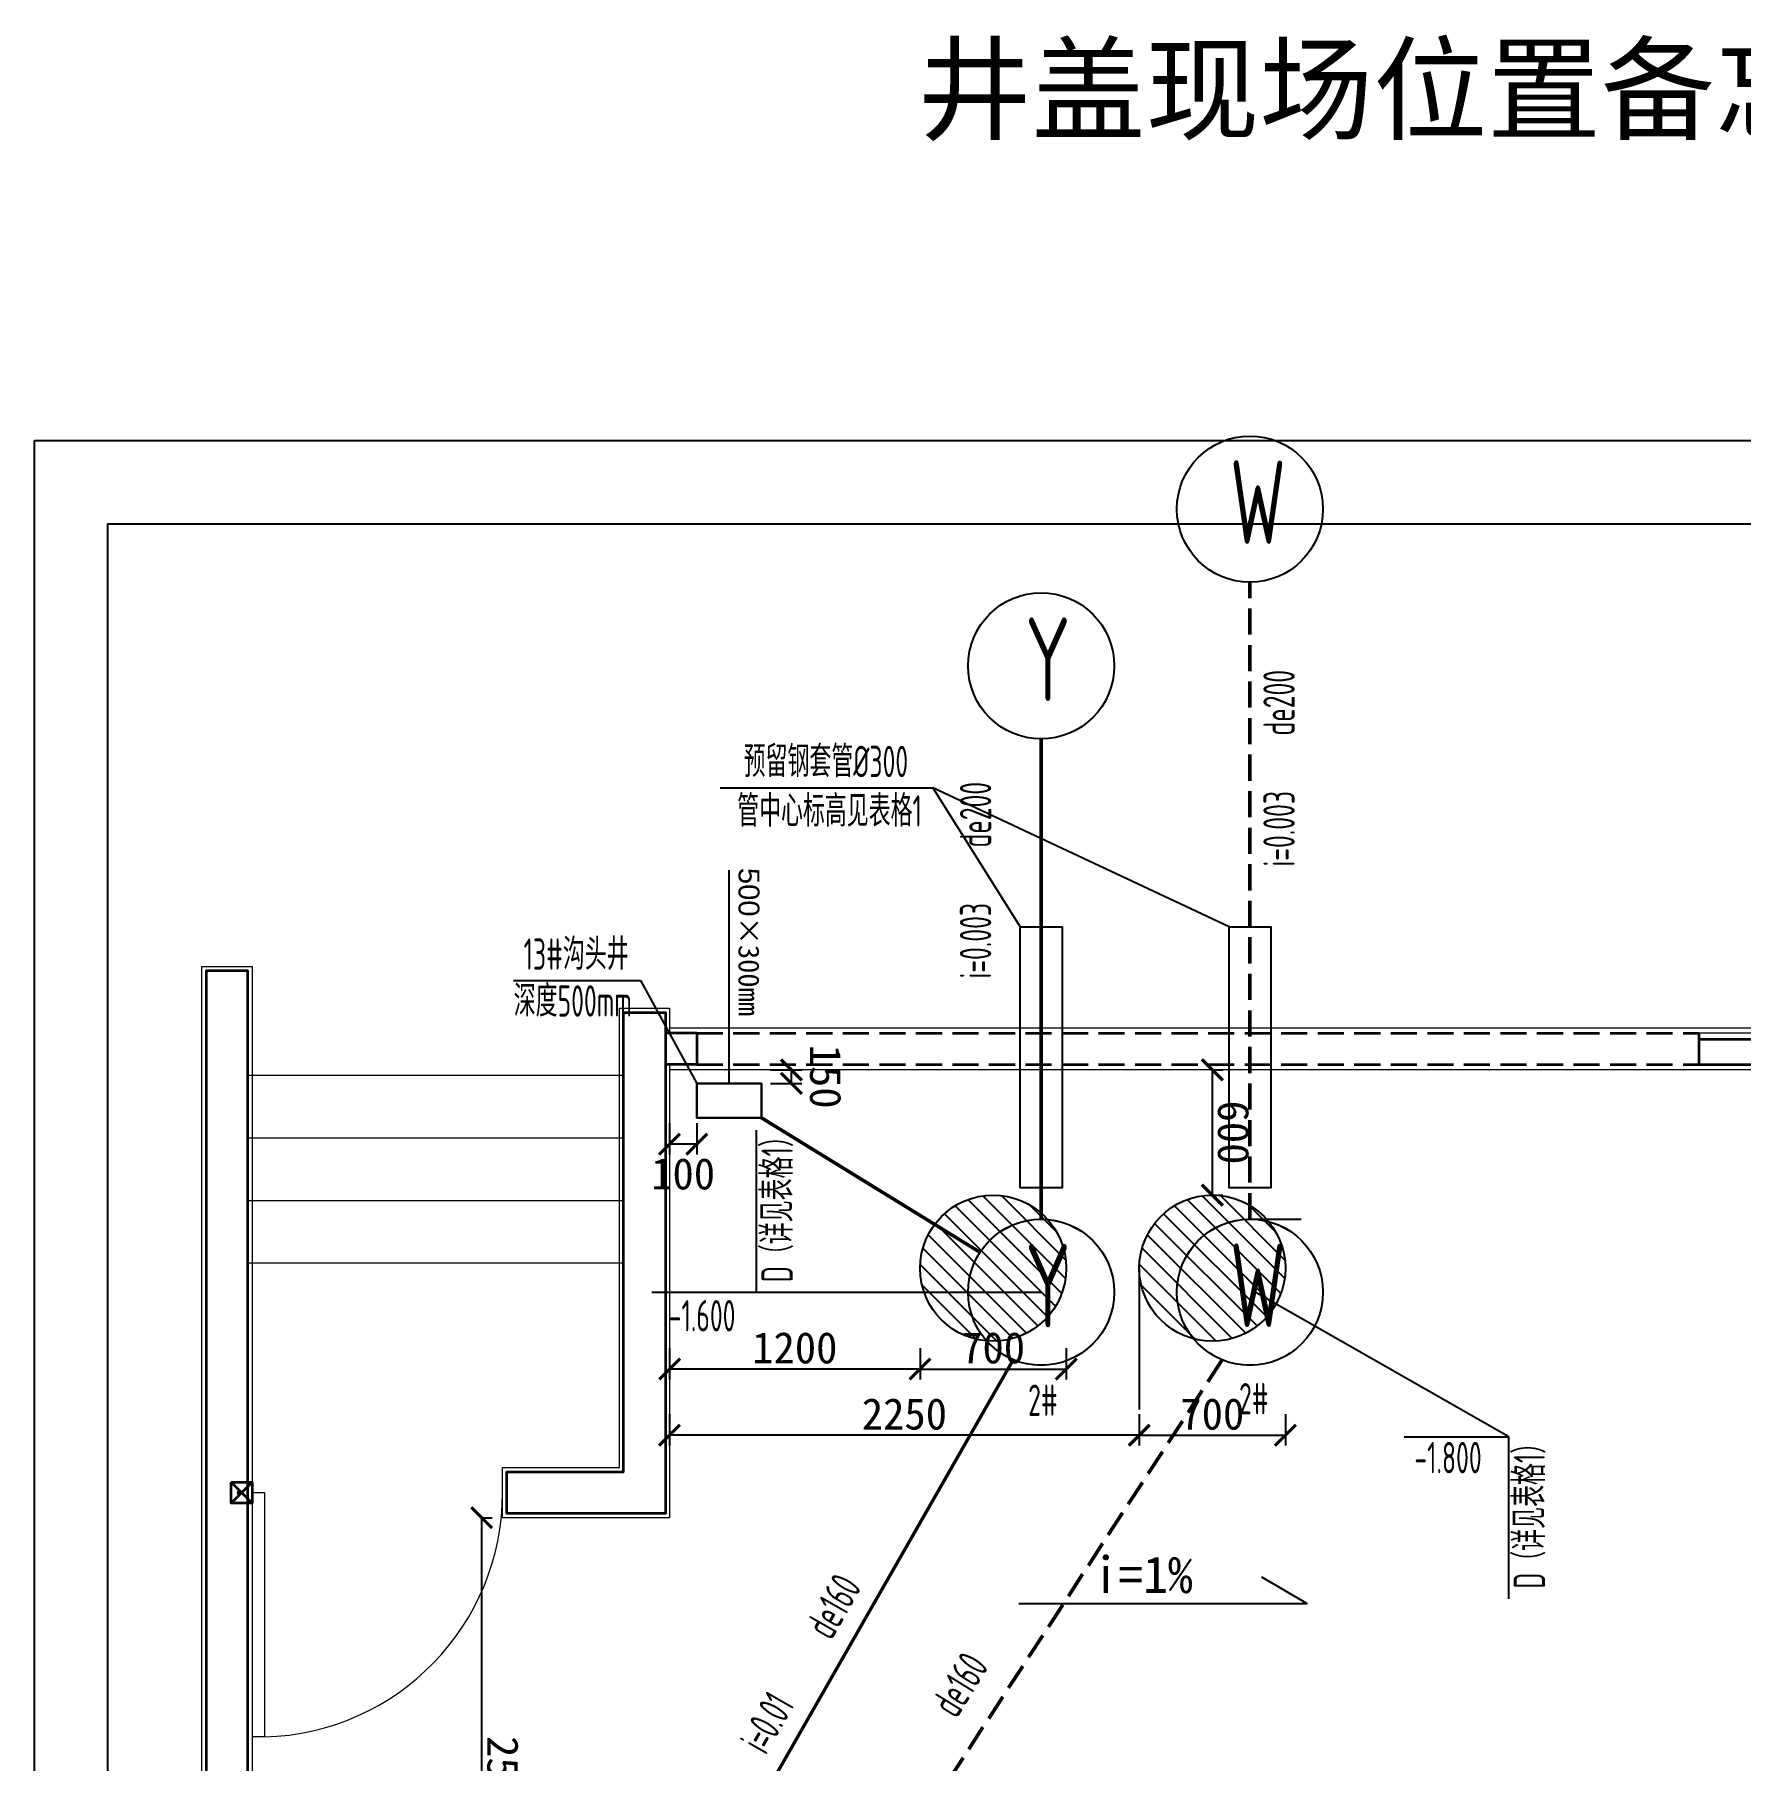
# Model space of a CAD drawing. Header units: inches. Extents: x 143994 to 247866, y 243815 to 272761.
# Drawn here: x 212766 to 220938, y 264493 to 272760 of the extents above; entities that cross this region are included whole.
import ezdxf
from ezdxf.enums import TextEntityAlignment as Align

# ---------------------------------------------------------------- set-up
doc = ezdxf.new("R2010")
doc.units = ezdxf.units.IN
doc.header["$LTSCALE"] = 1000
doc.header["$MEASUREMENT"] = 0
doc.linetypes.add('DASH', pattern=[0.35, 0.25, -0.1])
doc.layers.get('DEFPOINTS').update_dxf_attribs({"color": 62})
for name, color, linetype in [('0-dim', 90, 'Continuous'), ('0-fm', 30, 'Continuous'), ('0-word', 131, 'Continuous'), ('00污水标注', 130, 'Continuous'), ('00雨水标注', 3, 'Continuous'), ('00雨水管件', 64, 'Continuous'), ('A-Anno-Lead', 2, 'Continuous'), ('A-ANNO-NOTE', 4, 'Continuous'), ('体量', 2, 'Continuous')]:
    doc.layers.add(name, color=color, linetype=linetype)
for name, color, linetype, lineweight in [('00污水管', 120, 'DASH', 50), ('00雨水管', 60, 'Continuous', 50), ('A-Flr-Door', 8, 'Continuous', 9), ('A-Flr-Misc', 252, 'Continuous', 9), ('A-Flr-Stairs', 8, 'Continuous', 9), ('A-M-Paint-Sill', 173, 'Continuous', 9), ('A-M-Stone', 11, 'Continuous', 15), ('A-Wall', 254, 'Continuous', 35)]:
    doc.layers.add(name, color=color, linetype=linetype, lineweight=lineweight)
doc.styles.add('ECADI', font='hzs.shx', dxfattribs={"width": 0.7, "bigfont": 'hztxt.shx'})
doc.styles.add('HS2', font='')
doc.styles.get("Standard").update_dxf_attribs({"font": 'arial.ttf'})
doc.styles.get('HS2').set_extended_font_data('SimHei')
doc.linetypes.add('Y_WATER_SUPPLY', pattern='A,3,-0.2,["Y",Standard,S=0.2,R=0,X=-0.1,Y=-0.05],-0.2', length=3.4)
doc.dimstyles.new('HS-DIM50', dxfattribs={"dimscale": 5, "dimtxt": 30, "dimasz": 15, "dimexe": 10, "dimexo": 0, "dimgap": 5, "dimtad": 1, "dimdec": 1, "dimdsep": 46, "dimtxsty": 'HS2', "dimblk": 'ARCHTICK', "dimcen": 10, "dimclrd": 256, "dimclre": 256, "dimclrt": 7, "dimadec": 0, "dimazin": 0, "dimtfac": 1, "dimtdec": 1, "dimtofl": 0, "dimtmove": 2, "dimatfit": 3, "dimldrblk": 'ARCHTICK', "dimfxl": 1, "dimtolj": 1, "dimtzin": 0, "dimarcsym": 0})

# ---------------------------------------------------------------- blocks, each defined once
blk = doc.blocks.new('SLOP MARK')
at = {"layer": '0-dim', "color": 4}
blk.add_lwpolyline([(-13.8, 0), (13.8, 0), (9.47, 2.5)], dxfattribs=at)
at = {"layer": '0-word', "style": 'HS2', "flags": 4}
blk.add_attdef('i=1%', text='', height=3.5, dxfattribs=at).set_placement((-1.9, 1), align=Align.CENTER)
blk = doc.blocks.new('A$C0DD370A0')
at = {"layer": '0-fm'}
ref = blk.add_blockref('SLOP MARK', (-28896.8, 18849.7), dxfattribs=dict(at, xscale=50, yscale=50, zscale=50))
ref.add_attrib('i=1%', 'i=1%', dxfattribs={"layer": '0-word', "height": 175, "style": 'HS2'}).set_placement((-28991.7, 18899.7), align=Align.CENTER)
blk = doc.blocks.new('*U517')
at = {"layer": 'A-Flr-Misc', "color": 251}
blk.add_line((2250, 0), (0, 0), dxfattribs=at)
at = {"layer": 'A-Wall'}
for p, q in [((-4800, 0), (-4950, 0)), ((-4800, 0), (-4800, -150)), ((0, 0), (0, -150)), ((2400, 0), (2250, 0)), ((2250, 0), (2250, -30)), ((2250, -30), (0, -30)), ((-4800, -150), (-4950, -150)), ((0, -150), (2400, -150))]:
    blk.add_line(p, q, dxfattribs=at)
at = {"layer": 'A-Wall', "linetype": 'DASH', "ltscale": 0.5}
for p, q in [((-4800, 0), (0, 0)), ((-4800, -150), (0, -150))]:
    blk.add_line(p, q, dxfattribs=at)
blk = doc.blocks.new('预埋支撑结构')
at = {"layer": 'A-Wall', "color": 1}
for p, q in [((0, 0), (100, -100)), ((100, 0), (0, -100))]:
    blk.add_line(p, q, dxfattribs=at)
blk.add_lwpolyline([(0, 0), (100, 0), (100, -100), (0, -100)], close=True, dxfattribs=at)
blk = doc.blocks.new('$DorLib2D$00000001')
for p, q in [((0.45, 0.975), (0.5, 0.975)), ((0.45, 0), (0.45, 0.975)), ((0.5, 0), (0.5, 0.975)), ((0.5, 0), (0.45, 0))]:
    blk.add_line(p, q)
at = {"lineweight": 13}
blk.add_arc((0.475, 0), 0.975, 91.46928, 180, dxfattribs=at)
blk = doc.blocks.new('_ARCHTICK')
at = {"color": 0, "linetype": 'ByBlock', "const_width": 0.15}
blk.add_lwpolyline([(-0.5, -0.5), (0.5, 0.5)], dxfattribs=at)
blk = doc.blocks.new('*D541')
at = {"layer": 'DEFPOINTS', "color": 0, "transparency": 16777216}
for p in [(216249.1, 267801.1), (216391.7, 267801.1), (216249.1, 267736)]:
    blk.add_point(p, dxfattribs=at)
at = {"layer": '体量', "color": 6, "lineweight": -2, "transparency": 16777216}
for p, q in [((216291.7, 267801.1), (216441.7, 267801.1)), ((216391.7, 267736), (216391.7, 267801.1)), ((216291.7, 267736), (216441.7, 267736))]:
    blk.add_line(p, q, dxfattribs=at)
at = {"layer": '体量', "color": 6, "lineweight": -2, "transparency": 16777216, "xscale": 100, "yscale": 100, "zscale": 100}
for p, rotation in [((216391.7, 267801.1), 89.99999999991664), ((216391.7, 267736), 269.9999999999167)]:
    blk.add_blockref('_ARCHTICK', p, dxfattribs=dict(at, rotation=rotation))
at = {"layer": '体量', "color": 6, "transparency": 16777216, "insert": (216555, 267768.6), "char_height": 150, "attachment_point": 5, "rotation": 270, "style": 'HS2'}
blk.add_mtext('\\A1;150', dxfattribs=at)
blk = doc.blocks.new('*D542')
at = {"layer": 'DEFPOINTS', "color": 0, "transparency": 16777216}
for p in [(215808.2, 267570.8), (215938.2, 267570.8), (215808.2, 267445.2)]:
    blk.add_point(p, dxfattribs=at)
at = {"layer": '体量', "color": 6, "lineweight": -2, "transparency": 16777216}
for p, q in [((215808.2, 267545.2), (215808.2, 267395.2)), ((215938.2, 267545.2), (215938.2, 267395.2)), ((215938.2, 267445.2), (215808.2, 267445.2))]:
    blk.add_line(p, q, dxfattribs=at)
at = {"layer": '体量', "color": 6, "lineweight": -2, "transparency": 16777216, "xscale": 100, "yscale": 100, "zscale": 100}
for p, rotation in [((215808.2, 267445.2), 179.9999999999166), ((215938.2, 267445.2), 359.9999999999166)]:
    blk.add_blockref('_ARCHTICK', p, dxfattribs=dict(at, rotation=rotation))
at = {"layer": '体量', "color": 6, "transparency": 16777216, "insert": (215873.2, 267302.2), "char_height": 150, "attachment_point": 5, "style": 'HS2'}
blk.add_mtext('\\A1;100', dxfattribs=at)
blk = doc.blocks.new('雨水检查井2')
at = {"layer": '00雨水标注'}
blk.add_circle((-1873308.4, -252604.8), 300, dxfattribs=at)
at = {"layer": '00雨水标注', "style": 'ECADI', "width": 0.7}
blk.add_text('Y', height=342.9, dxfattribs=at).set_placement((-1873372.9, -252748.9))
blk = doc.blocks.new('污水检查井')
at = {"layer": '00污水标注'}
blk.add_circle((-1841099.8, -241691.9), 300, dxfattribs=at)
at = {"layer": '00污水标注', "style": 'ECADI', "width": 0.7}
blk.add_text('W', height=342.9, dxfattribs=at).set_placement((-1841180.9, -241834.5))
blk = doc.blocks.new('*D556')
at = {"layer": 'DEFPOINTS', "color": 0, "transparency": 16777216}
for p in [(215808.2, 266851.1), (218058.2, 266851.1), (215808.2, 266051.3)]:
    blk.add_point(p, dxfattribs=at)
at = {"layer": '体量', "color": 6, "lineweight": -2, "transparency": 16777216}
for p, q in [((215808.2, 266151.3), (215808.2, 266001.3)), ((218058.2, 266151.3), (218058.2, 266001.3)), ((218058.2, 266051.3), (215808.2, 266051.3))]:
    blk.add_line(p, q, dxfattribs=at)
at = {"layer": '体量', "color": 6, "lineweight": -2, "transparency": 16777216, "xscale": 100, "yscale": 100, "zscale": 100}
for p, rotation in [((215808.2, 266051.3), 179.9999999999164), ((218058.2, 266051.3), 359.9999999999164)]:
    blk.add_blockref('_ARCHTICK', p, dxfattribs=dict(at, rotation=rotation))
at = {"layer": '体量', "color": 6, "transparency": 16777216, "insert": (216933.2, 266152.1), "char_height": 150, "attachment_point": 5, "style": 'HS2'}
blk.add_mtext('\\A1;2250', dxfattribs=at)
blk = doc.blocks.new('*D557')
at = {"layer": 'DEFPOINTS', "color": 0, "transparency": 16777216}
for p in [(218408.2, 267801.1), (218408.2, 267801.1), (218408.2, 267201.1)]:
    blk.add_point(p, dxfattribs=at)
at = {"layer": '体量', "color": 6, "lineweight": -2, "transparency": 16777216}
for p, q in [((218408.2, 267801.1), (218458.2, 267801.1)), ((218408.2, 267201.1), (218408.2, 267801.1)), ((218408.2, 267201.1), (218458.2, 267201.1))]:
    blk.add_line(p, q, dxfattribs=at)
at = {"layer": '体量', "color": 6, "lineweight": -2, "transparency": 16777216, "xscale": 100, "yscale": 100, "zscale": 100}
for p, rotation in [((218408.2, 267801.1), 89.9999999999164), ((218408.2, 267201.1), 269.9999999999164)]:
    blk.add_blockref('_ARCHTICK', p, dxfattribs=dict(at, rotation=rotation))
at = {"layer": '体量', "color": 6, "transparency": 16777216, "insert": (218509, 267501.1), "char_height": 150, "attachment_point": 5, "rotation": 270, "style": 'HS2'}
blk.add_mtext('\\A1;600', dxfattribs=at)
blk = doc.blocks.new('*D558')
at = {"layer": 'DEFPOINTS', "color": 0, "transparency": 16777216}
for p in [(218058.2, 266851.1), (218758.2, 266851.1), (218758.2, 266051.3)]:
    blk.add_point(p, dxfattribs=at)
at = {"layer": '体量', "color": 6, "lineweight": -2, "transparency": 16777216}
for p, q in [((218058.2, 266151.3), (218058.2, 266001.3)), ((218758.2, 266151.3), (218758.2, 266001.3)), ((218058.2, 266051.3), (218758.2, 266051.3))]:
    blk.add_line(p, q, dxfattribs=at)
at = {"layer": '体量', "color": 6, "lineweight": -2, "transparency": 16777216, "xscale": 100, "yscale": 100, "zscale": 100}
for p, rotation in [((218058.2, 266051.3), 179.9999999999164), ((218758.2, 266051.3), 359.9999999999164)]:
    blk.add_blockref('_ARCHTICK', p, dxfattribs=dict(at, rotation=rotation))
at = {"layer": '体量', "color": 6, "transparency": 16777216, "insert": (218408.2, 266152.1), "char_height": 150, "attachment_point": 5, "style": 'HS2'}
blk.add_mtext('\\A1;700', dxfattribs=at)
blk = doc.blocks.new('*D559')
at = {"layer": 'DEFPOINTS', "color": 0, "transparency": 16777216}
for p in [(215808.2, 266851.1), (217008.2, 266851.1), (215808.2, 266368.3)]:
    blk.add_point(p, dxfattribs=at)
at = {"layer": '体量', "color": 6, "lineweight": -2, "transparency": 16777216}
for p, q in [((215808.2, 266468.3), (215808.2, 266318.3)), ((217008.2, 266468.3), (217008.2, 266318.3)), ((217008.2, 266368.3), (215808.2, 266368.3))]:
    blk.add_line(p, q, dxfattribs=at)
at = {"layer": '体量', "color": 6, "lineweight": -2, "transparency": 16777216, "xscale": 100, "yscale": 100, "zscale": 100}
for p, rotation in [((215808.2, 266368.3), 179.9999999999164), ((217008.2, 266368.3), 359.9999999999164)]:
    blk.add_blockref('_ARCHTICK', p, dxfattribs=dict(at, rotation=rotation))
at = {"layer": '体量', "color": 6, "transparency": 16777216, "insert": (216408.2, 266469.1), "char_height": 150, "attachment_point": 5, "style": 'HS2'}
blk.add_mtext('\\A1;1200', dxfattribs=at)
blk = doc.blocks.new('*D560')
at = {"layer": 'DEFPOINTS', "color": 0, "transparency": 16777216}
for p in [(217008.2, 266851.1), (217708.2, 266851.1), (217708.2, 266368.3)]:
    blk.add_point(p, dxfattribs=at)
at = {"layer": '体量', "color": 6, "lineweight": -2, "transparency": 16777216}
for p, q in [((217008.2, 266468.3), (217008.2, 266318.3)), ((217708.2, 266468.3), (217708.2, 266318.3)), ((217008.2, 266368.3), (217708.2, 266368.3))]:
    blk.add_line(p, q, dxfattribs=at)
at = {"layer": '体量', "color": 6, "lineweight": -2, "transparency": 16777216, "xscale": 100, "yscale": 100, "zscale": 100}
for p, rotation in [((217008.2, 266368.3), 179.9999999999164), ((217708.2, 266368.3), 359.9999999999164)]:
    blk.add_blockref('_ARCHTICK', p, dxfattribs=dict(at, rotation=rotation))
at = {"layer": '体量', "color": 6, "transparency": 16777216, "insert": (217358.2, 266469.1), "char_height": 150, "attachment_point": 5, "style": 'HS2'}
blk.add_mtext('\\A1;700', dxfattribs=at)
blk = doc.blocks.new('*D562')
at = {"layer": 'DEFPOINTS', "color": 0, "transparency": 16777216}
for p in [(214908.2, 265656.1), (214908.2, 265656.1), (214908.2, 263156.1)]:
    blk.add_point(p, dxfattribs=at)
at = {"layer": '体量', "color": 6, "lineweight": -2, "transparency": 16777216}
for p, q in [((214908.2, 265656.1), (214958.2, 265656.1)), ((214908.2, 263156.1), (214908.2, 265656.1)), ((214908.2, 263156.1), (214958.2, 263156.1))]:
    blk.add_line(p, q, dxfattribs=at)
at = {"layer": '体量', "color": 6, "lineweight": -2, "transparency": 16777216, "xscale": 100, "yscale": 100, "zscale": 100}
for p, rotation in [((214908.2, 265656.1), 89.9999999999164), ((214908.2, 263156.1), 269.9999999999164)]:
    blk.add_blockref('_ARCHTICK', p, dxfattribs=dict(at, rotation=rotation))
at = {"layer": '体量', "color": 6, "transparency": 16777216, "insert": (215009, 264406.1), "char_height": 150, "attachment_point": 5, "rotation": 270, "style": 'HS2'}
blk.add_mtext('\\A1;2500', dxfattribs=at)

msp = doc.modelspace()

# ---------------------------------------------------------------- hatches: boundary and pattern name
at = {"layer": '体量'}
h = msp.add_hatch(dxfattribs=at)
h.set_pattern_fill('ANSI31', color=6, scale=40)
h.set_pattern_definition([(315, (211716.033, 270814.783), (44.9013, 44.9013), [])])
edge = h.paths.add_edge_path()
edge.add_arc((217358.2, 266851.1), 350, 0, 360)
h = msp.add_hatch(dxfattribs=at)
h.set_pattern_fill('ANSI31', color=6, scale=40)
h.set_pattern_definition([(315, (212766.033, 270814.783), (44.9013, 44.9013), [])])
edge = h.paths.add_edge_path()
edge.add_arc((218408.2, 266851.1), 350, 0, 360)

# ---------------------------------------------------------------- linework, layer by layer
at = {"layer": '00污水标注', "color": 1}
for p, q in [((216051.01, 269151.43), (217069.59, 269151.43)), ((217069.59, 269151.43), (217488.2, 268485.89)), ((218488.2, 268485.89), (217069.59, 269151.43)), ((216225.25, 266735.89), (216225.25, 267512.67)), ((219828.78, 265267.44), (219828.78, 266044.22))]:
    msp.add_line(p, q, dxfattribs=at)
at = {"layer": '00污水标注'}
for p, q in [((219828.78, 266044.22), (218613.2, 266735.89)), ((219327.85, 266044.22), (219828.78, 266044.22))]:
    msp.add_line(p, q, dxfattribs=at)
at = {"layer": '00污水标注', "color": 1}
for points in [[(217488.2, 268485.89), (217688.2, 268485.89), (217688.2, 267235.89), (217488.2, 267235.89)], [(218488.2, 268485.89), (218688.2, 268485.89), (218688.2, 267235.89), (218488.2, 267235.89)]]:
    msp.add_lwpolyline(points, close=True, dxfattribs=at)
at = {"layer": '00污水管', "ltscale": 0.5}
for p, q in [((218588.2, 267085.89), (218588.2, 270137)), ((218455.46, 266412.04), (215210.53, 261428.64))]:
    msp.add_line(p, q, dxfattribs=at)
at = {"layer": '00雨水标注'}
for p, q in [((215060.69, 268228.79), (215668.69, 268228.79)), ((215668.69, 268228.79), (215938.21, 267736)), ((215723.19, 266735.89), (217588.2, 266735.89))]:
    msp.add_line(p, q, dxfattribs=at)
at = {"layer": '00雨水管', "linetype": 'Y_WATER_SUPPLY', "ltscale": 0.5}
for p, q in [((217588.2, 267085.89), (217588.2, 269386.1)), ((216249.11, 267570.76), (217295.17, 266927.28)), ((214898.12, 261944.07), (217454.72, 266412.34))]:
    msp.add_line(p, q, dxfattribs=at)
at = {"layer": '00雨水管件'}
msp.add_lwpolyline([(216249.11, 267570.76), (215938.21, 267570.76), (215938.21, 267736), (216249.11, 267736)], close=True, dxfattribs=at)
at = {"layer": 'A-Anno-Lead', "color": 1, "const_width": 13.33}
msp.add_lwpolyline([(213748.2, 265769.44, 1), (213748.2, 265782.77, 1)], format="xyb", close=True, dxfattribs=at)
at = {"layer": 'A-Flr-Stairs'}
for p, q in [((213788.2, 267776.1), (215588.2, 267776.1)), ((213788.2, 267476.1), (215588.2, 267476.1)), ((213788.2, 267176.1), (215588.2, 267176.1)), ((213788.2, 266876.1), (215588.2, 266876.1))]:
    msp.add_line(p, q, dxfattribs=at)
at = {"layer": 'A-M-Paint-Sill'}
for points in [[(213808.2, 252901.1), (213808.2, 248596.11), (218348.2, 248596.11), (218348.2, 248596.11), (218588.2, 248596.11), (218588.2, 248356.11), (213568.2, 248356.11), (213568.2, 268296.1), (213808.2, 268296.1), (213808.2, 253101.1)], [(215808.2, 267826.1), (215808.2, 265656.1), (215008.2, 265656.1), (215008.2, 265896.1), (215568.2, 265896.1), (215568.2, 267766.1), (215568.2, 268096.1), (215808.2, 268096.1), (215808.2, 267976.1)]]:
    msp.add_lwpolyline(points, dxfattribs=at)
at = {"layer": 'A-M-Stone'}
for p, q in [((223118.2, 268001.1), (215808.2, 268001.1)), ((223118.2, 267801.1), (215808.2, 267801.1))]:
    msp.add_line(p, q, dxfattribs=at)
at = {"layer": 'A-Wall'}
for points in [[(213588.2, 253201.1), (213788.2, 253201.1), (213788.2, 268276.1), (213588.2, 268276.1)], [(215588.2, 268076.1), (215788.2, 268076.1), (215788.2, 265676.1), (215028.2, 265676.1), (215028.2, 265876.1), (215588.2, 265876.1), (215588.2, 267766.1)]]:
    msp.add_lwpolyline(points, close=True, dxfattribs=at)
at = {"layer": 'DEFPOINTS', "linetype": 'ByBlock'}
for points in [[(212766.03, 270814.78), (247866.03, 270814.78), (247866.03, 243814.78), (212766.03, 243814.78)], [(213116.03, 244814.78), (247516.03, 244814.78), (247516.03, 270414.78), (213116.03, 270414.78)]]:
    msp.add_lwpolyline(points, close=True, dxfattribs=at)
at = {"layer": '体量'}
msp.add_line((216093.66, 267736), (216093.66, 268757.47), dxfattribs=at)
at = {"layer": '体量', "color": 6}
for p, q in [((218588.2, 267085.89), (218833.12, 267085.89)), ((218058.2, 266851.1), (218058.2, 266174.75))]:
    msp.add_line(p, q, dxfattribs=at)
at = {"layer": '体量'}
msp.add_lwpolyline([(216249.11, 267736), (215938.21, 267736), (215938.21, 267570.76), (216249.11, 267570.76)], close=True, dxfattribs=at)
at = {"layer": '体量', "color": 6}
for centre in [(217358.2, 266851.1), (218408.2, 266851.1)]:
    msp.add_circle(centre, 350, dxfattribs=at)
at = {"layer": '体量', "color": 3}
msp.add_circle((217588.2, 266735.89), 350, dxfattribs=at)
at = {"layer": '体量', "color": 4}
msp.add_circle((218588.2, 266735.89), 350, dxfattribs=at)

# ---------------------------------------------------------------- block references
at = {"layer": '00污水标注', "xscale": 1.166666666666667, "yscale": 1.166666666666667, "zscale": 1.166666666666667}
msp.add_blockref('污水检查井', (2366538.02, 552460.91), dxfattribs=at)
at = {"layer": '00雨水标注', "xscale": 1.166666666666667, "yscale": 1.166666666666667, "zscale": 1.166666666666667}
msp.add_blockref('雨水检查井2', (2403114.67, 564441.73), dxfattribs=at)
at = {"layer": 'A-Flr-Door', "xscale": -1200, "yscale": -1200, "zscale": 100}
msp.add_blockref('$DorLib2D$00000001', (214408.2, 265776.1), dxfattribs=at)
at = {"layer": 'A-Wall'}
for name, p in [('*U517', (220738.2, 267976.1)), ('预埋支撑结构', (213708.2, 265826.1))]:
    msp.add_blockref(name, p, dxfattribs=at)
at = {"layer": 'DEFPOINTS'}
msp.add_blockref('A$C0DD370A0', (247068.19, 246396.11), dxfattribs=at)
at = {"layer": '体量', "color": 3, "xscale": 1.166666666666667, "yscale": 1.166666666666667, "zscale": 1.166666666666667}
msp.add_blockref('雨水检查井2', (2403114.67, 561441.52), dxfattribs=at)
at = {"layer": '体量', "color": 4, "xscale": 1.166666666666667, "yscale": 1.166666666666667, "zscale": 1.166666666666667}
msp.add_blockref('污水检查井', (2366538.02, 548709.81), dxfattribs=at)

# ---------------------------------------------------------------- texts
at = {"layer": '00污水标注', "style": 'ECADI', "width": 0.7}
for s, rotation, p in [('de200', 90, (218802.73, 269402.15)), ('i=0.003', 90, (218802.73, 268774.29)), ('de160', 58.237254, (217182.62, 264688.77))]:
    msp.add_text(s, height=150, rotation=rotation, dxfattribs=at).set_placement(p)
at = {"layer": '00污水标注', "color": 1, "style": 'ECADI', "width": 0.7}
for s, p in [('预留钢套管%%C300', (216163.12, 269203.15)), ('管中心标高见表格1', (216132.07, 268966.22))]:
    msp.add_text(s, height=150, dxfattribs=at).set_placement(p)
for p in [(216398.28, 266784.2), (220001.8, 265315.75)]:
    msp.add_text('D（详见表格1）', height=150, rotation=90, dxfattribs=at).set_placement(p)
at = {"layer": '00污水标注', "style": 'ECADI', "width": 0.7}
for s, p in [('2#', (217525.89, 266143.68)), ('2#', (218536.15, 266150.93)), ('-1.800', (219376.16, 265868.77))]:
    msp.add_text(s, height=150, dxfattribs=at).set_placement(p)
at = {"layer": '00雨水标注', "style": 'ECADI', "width": 0.7}
for s, rotation, p in [('de200', 90, (217349.04, 268865.92)), ('i=0.003', 90, (217349.04, 268238.06)), ('de160', 60.309222, (216582.79, 265063.63)), ('i=0.01', 60.309222, (216269.57, 264514.29))]:
    msp.add_text(s, height=150, rotation=rotation, dxfattribs=at).set_placement(p)
for s, p in [('13#沟头井', (215109, 268280.51)), ('深度500mm', (215061.62, 268056.05)), ('-1.600', (215804.43, 266548.39))]:
    msp.add_text(s, height=150, dxfattribs=at).set_placement(p)
at = {"layer": 'A-ANNO-NOTE', "insert": (221361.31, 272697.87), "char_height": 400, "attachment_point": 3}
msp.add_mtext_dynamic_manual_height_columns('{\\fSimSun|b0|i0|c134|p2;井盖现场位置备忘}', width=7852.4663, gutter_width=1750, heights=[0], dxfattribs=at)
at = {"layer": '体量', "insert": (216238.71, 268768.56), "char_height": 100, "attachment_point": 1, "rotation": 270}
msp.add_mtext_dynamic_manual_height_columns('500{\\fSimSun|b0|i0|c134|p2;×300mm}', width=1130.0847, gutter_width=1, heights=[0], dxfattribs=at)

# ---------------------------------------------------------------- dimensions: what is measured, and where the dimension line sits
at = {"layer": '体量'}
dim = msp.add_linear_dim(base=(216391.67, 267801.1), p1=(216249.11, 267736), p2=(216249.11, 267801.1), angle=270, text='150', dimstyle='HS-DIM50', override={"dimasz": 20, "dimblk1": 'ARCHTICK', "dimblk2": 'ARCHTICK', "dimsah": 1, "dimclrd": 6, "dimclre": 6, "dimclrt": 6, "dimfxl": 20, "dimfxlon": 1}, dxfattribs=at)
dim.commit()
dim.dimension.update_dxf_attribs({"geometry": '*D541', "text_midpoint": (216555.01, 267768.55)})
for base, p1, p2, picture, middle in [((218408.2, 267801.1), (218408.2, 267201.1), (218408.2, 267801.1), '*D557', (218509.04, 267501.1)), ((214908.2, 265656.1), (214908.2, 263156.1), (214908.2, 265656.1), '*D562', (215009.04, 264406.1))]:
    dim = msp.add_linear_dim(base=base, p1=p1, p2=p2, angle=270, dimstyle='HS-DIM50', override={"dimasz": 20, "dimblk1": 'ARCHTICK', "dimblk2": 'ARCHTICK', "dimsah": 1, "dimclrd": 6, "dimclre": 6, "dimclrt": 6, "dimfxl": 20, "dimfxlon": 1}, dxfattribs=at)
    dim.commit()
    dim.dimension.update_dxf_attribs({"geometry": picture, "text_midpoint": middle})
dim = msp.add_linear_dim(base=(215808.2, 267445.22), p1=(215938.21, 267570.76), p2=(215808.2, 267570.76), text='100', dimstyle='HS-DIM50', override={"dimasz": 20, "dimblk1": 'ARCHTICK', "dimblk2": 'ARCHTICK', "dimsah": 1, "dimclrd": 6, "dimclre": 6, "dimclrt": 6, "dimfxl": 20, "dimfxlon": 1}, dxfattribs=at)
dim.commit()
dim.dimension.update_dxf_attribs({"geometry": '*D542', "text_midpoint": (215873.21, 267302.18), "dimtype": 160})
for base, p1, p2, picture, middle in [((215808.2, 266051.3), (218058.2, 266851.1), (215808.2, 266851.1), '*D556', (216933.2, 266152.14)), ((215808.2, 266368.26), (217008.2, 266851.1), (215808.2, 266851.1), '*D559', (216408.2, 266469.11)), ((217708.2, 266368.26), (217008.2, 266851.1), (217708.2, 266851.1), '*D560', (217358.2, 266469.11)), ((218758.2, 266051.3), (218058.2, 266851.1), (218758.2, 266851.1), '*D558', (218408.2, 266152.14))]:
    dim = msp.add_linear_dim(base=base, p1=p1, p2=p2, dimstyle='HS-DIM50', override={"dimasz": 20, "dimblk1": 'ARCHTICK', "dimblk2": 'ARCHTICK', "dimsah": 1, "dimclrd": 6, "dimclre": 6, "dimclrt": 6, "dimfxl": 20, "dimfxlon": 1}, dxfattribs=at)
    dim.commit()
    dim.dimension.update_dxf_attribs({"geometry": picture, "text_midpoint": middle})

doc.saveas('drawing.dxf')
